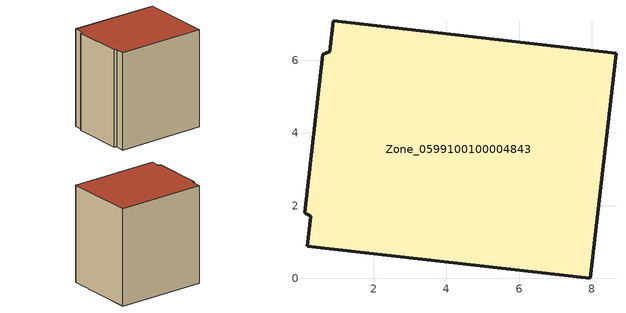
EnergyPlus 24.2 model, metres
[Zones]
Zone_0599100100004843
 floor ground (C_G): 0.6,6.17 0.8,6.24 0.9,7.09 8.66,6.19 7.96,0 0.18,0.88 0.28,1.71 0.1,1.8 z1.49
 wall outside (C_F): 0.18,0.88 7.96,0 8.66,6.19 0.9,7.09 0.8,6.24 0.6,6.17 0.1,1.8 0.28,1.71 0.18,0.88 z1.49:10.02
 roof outside (C_R): 0.8,6.24 0.6,6.17 0.1,1.8 0.28,1.71 0.18,0.88 7.96,0 8.66,6.19 0.9,7.09 z10.02
[BUILDING]
Pand.0599100100004843: North Axis=0; Terrain=City; Loads Convergence Tolerance Value=0.04; Temperature Convergence Tolerance Value=0.4; Solar Distribution=FullExterior; Maximum Number of Warmup Days=25; Minimum Number of Warmup Days=1
[Site:Location]
Rotterdam.The.Hague.AP_ZH_NLD Design_Conditions: Latitude=51.96; Longitude=4.45; Time Zone=1; Elevation=-4.5
[SITE:GROUNDTEMPERATURE:BUILDINGSURFACE]
18, 18, 18, 18, 18, 18, 18, 18, 18, 18, 18, 18
[MATERIAL] Thermal Absorptance=0.9; Solar Absorptance=0.7; Visible Absorptance=0.7
Name | Roughness | Thickness | Conductivity | Density | Specific Heat
G.TC.2006-2014 | MediumSmooth | 0.15 | 0.06 | 540 | 1210
F.TC.2006-2014 | Rough | 0.3 | 0.12 | 1920 | 840
R.TC.2006-2014 | MediumRough | 0.2 | 0.08 | 1500 | 1000
[CONSTRUCTION]
C_G: G.TC.2006-2014
C_F: F.TC.2006-2014
C_R: R.TC.2006-2014
[ZONE]
Zone_0599100100004843: Type=1; Multiplier=1; Ceiling Height=Autocalculate; Volume=Autocalculate; Floor Area=autocalculate; Part of Total Floor Area=Yes
[ZONEINFILTRATION:DESIGNFLOWRATE]
Infil_Zone_0599100100004843: Zone or ZoneList or Space or SpaceList=Zone_0599100100004843; Schedule=AlwaysOn; Design Flow Rate Calculation Method=Flow/Area; Flow Rate per Floor Area=0.0015; Constant Term Coefficient=1; Temperature Term Coefficient=0; Velocity Term Coefficient=0; Velocity Squared Term Coefficient=0
[HVACTEMPLATE:ZONE:IDEALLOADSAIRSYSTEM]
Zone_0599100100004843: Maximum Heating Supply Air Temperature=50; Minimum Cooling Supply Air Temperature=13; Maximum Heating Supply Air Humidity Ratio=0.0156; Minimum Cooling Supply Air Humidity Ratio=0.0077; Heating Limit=NoLimit; Cooling Limit=NoLimit; Dehumidification Control Type=ConstantSensibleHeatRatio; Cooling Sensible Heat Ratio=0.7; Dehumidification Setpoint=60; Humidification Control Type=None; Humidification Setpoint=30; Outdoor Air Method=None; Outdoor Air Flow Rate per Person=0.00944; Outdoor Air Flow Rate per Zone Floor Area=0; Outdoor Air Flow Rate per Zone=0; Demand Controlled Ventilation Type=None; Outdoor Air Economizer Type=NoEconomizer; Heat Recovery Type=None; Sensible Heat Recovery Effectiveness=0.7; Latent Heat Recovery Effectiveness=0.65
[ZONECONTROL:THERMOSTAT]
ThermostatControl_Zone_0599100100004843: Zone or ZoneList=Zone_0599100100004843; Control Type Schedule=DualSetpointControlType; Control 1=Thermostat_Zone_0599100100004843; Temperature Difference Between Cutout And Setpoint=0
[THERMOSTATSETPOINT:DUALSETPOINT]
Thermostat_Zone_0599100100004843: Heating Setpoint Temperature Schedule=HeatingSetpoint_Zone_0599100100004843; Cooling Setpoint Temperature Schedule=CoolingSetpoint_Zone_0599100100004843
[SCHEDULE:COMPACT]
HeatingSetpoint_Zone_0599100100004843: Through: 12/31, For: AllDays, Until: 24:00, 21
CoolingSetpoint_Zone_0599100100004843: Through: 12/31, For: AllDays, Until: 24:00, 24
DualSetpointControlType: Through: 12/31, For: AllDays, Until: 24:00, 4
AlwaysOn: Through: 12/31, For: AllDays, Until: 24:00, 1
